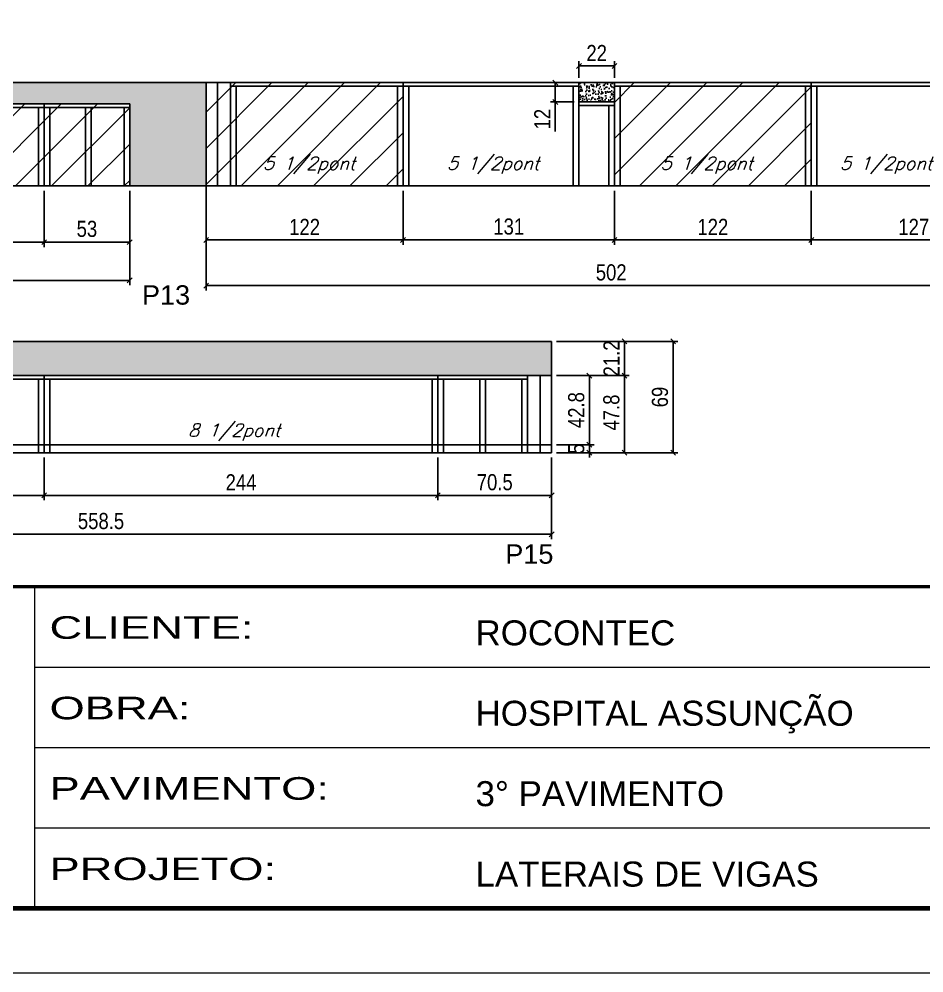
# Model space of a CAD drawing. Extents: x -21493 to -15213, y -12134 to 11887.
# Drawn here: x -19479 to -18918, y 7392 to 7982 of the extents above; entities that cross this region are included whole.
import ezdxf

# ---------------------------------------------------------------- set-up
doc = ezdxf.new("R2010")
doc.units = 0
doc.linetypes.add('CONTINUO', pattern=[0])
doc.linetypes.add('DASHED', pattern=[0.75, 0.5, -0.25])
for name, color, linetype in [('5', 5, 'Continuous'), ('COTA', 241, 'Continuous'), ('Painéis', 200, 'Continuous'), ('Reaproveitamento', 251, 'Continuous'), ('SARR_2.2x7', 40, 'Continuous'), ('SARR_3.5x7', 81, 'Continuous'), ('texto', 7, 'Continuous')]:
    doc.layers.add(name, color=color, linetype=linetype)
doc.layers.add('Folhas', color=255, linetype='Continuous', lineweight=9)
doc.layers.add('SARRAFO DE PRESSAO', color=251, linetype='DASHED', lineweight=9)
doc.styles.add('ARIAL', font='arial.ttf')
doc.styles.add('COTA TECNICA', font='techl___.ttf', dxfattribs={"height": 10})
doc.styles.add('Romans', font='romans.shx')
doc.styles.get("Standard").update_dxf_attribs({"font": 'arial.ttf'})
doc.styles.add('Tecnologia', font='')
doc.styles.get('Tecnologia').set_extended_font_data('Forgotten Futurist')
doc.dimstyles.new('PAINEL', dxfattribs={"dimtxt": 10, "dimasz": 3, "dimexe": 3, "dimexo": 3, "dimgap": 3, "dimtad": 1, "dimdec": 1, "dimzin": 12, "dimdsep": 46, "dimtxsty": 'COTA TECNICA', "dimblk1": 'OBLIQUE', "dimblk2": 'OBLIQUE', "dimsah": 1, "dimcen": 0.9, "dimclrd": 4, "dimclre": 4, "dimclrt": 240, "dimadec": 1, "dimazin": 3, "dimtfac": 1, "dimtdec": 1, "dimtmove": 0, "dimatfit": 3, "dimfxl": 1, "dimtolj": 1, "dimtzin": 12, "dimarcsym": 0})
pattern_1 = [(45, (-160480.614, -18240.302), (-11.2253202, 11.2253202), [])]
pattern_2 = [(45, (-157018.698, -20239.066), (-11.2253202, 11.2253202), [])]

# ---------------------------------------------------------------- blocks, each defined once
blk = doc.blocks.new('_Oblique')
at = {"color": 0, "linetype": 'ByBlock', "lineweight": -2}
blk.add_line((-0.5, -0.5), (0.5, 0.5), dxfattribs=at)
blk = doc.blocks.new('*D1303')
at = {"layer": 'COTA', "color": 4, "linetype": 'ByBlock', "lineweight": -2, "transparency": 16777216}
for p, q in [((-19707.55, 7876.04), (-19707.55, 7817.49)), ((-19410.55, 7876.04), (-19410.55, 7817.49)), ((-19707.55, 7820.49), (-19410.55, 7820.49))]:
    blk.add_line(p, q, dxfattribs=at)
at = {"layer": 'Defpoints', "color": 0, "linetype": 'ByBlock', "transparency": 16777216}
for p in [(-19707.55, 7879.04), (-19410.55, 7879.04), (-19410.55, 7820.49)]:
    blk.add_point(p, dxfattribs=at)
at = {"layer": 'COTA', "color": 4, "linetype": 'ByBlock', "lineweight": -2, "transparency": 16777216, "xscale": 3, "yscale": 3, "zscale": 3, "rotation": 180}
blk.add_blockref('_Oblique', (-19707.55, 7820.49), dxfattribs=at)
at = {"layer": 'COTA', "color": 4, "linetype": 'ByBlock', "lineweight": -2, "transparency": 16777216, "xscale": 3, "yscale": 3, "zscale": 3}
blk.add_blockref('_Oblique', (-19410.55, 7820.49), dxfattribs=at)
at = {"layer": 'COTA', "color": 240, "linetype": 'ByBlock', "transparency": 16777216, "insert": (-19559.05, 7828.59), "char_height": 10, "attachment_point": 5, "style": 'COTA TECNICA'}
blk.add_mtext('\\A1;297', dxfattribs=at)
blk = doc.blocks.new('*D1304')
at = {"layer": 'COTA', "color": 4, "linetype": 'ByBlock', "lineweight": -2, "transparency": 16777216}
for p, q in [((-19132.14, 7946.04), (-19132.14, 7956.33)), ((-19132.14, 7953.33), (-19110.14, 7953.33)), ((-19110.14, 7946.04), (-19110.14, 7956.33))]:
    blk.add_line(p, q, dxfattribs=at)
at = {"layer": 'Defpoints', "color": 0, "linetype": 'ByBlock', "transparency": 16777216}
for p in [(-19110.14, 7953.33), (-19132.14, 7943.04), (-19110.14, 7943.04)]:
    blk.add_point(p, dxfattribs=at)
at = {"layer": 'COTA', "color": 4, "linetype": 'ByBlock', "lineweight": -2, "transparency": 16777216, "xscale": 3, "yscale": 3, "zscale": 3, "rotation": 180}
blk.add_blockref('_Oblique', (-19132.14, 7953.33), dxfattribs=at)
at = {"layer": 'COTA', "color": 4, "linetype": 'ByBlock', "lineweight": -2, "transparency": 16777216, "xscale": 3, "yscale": 3, "zscale": 3}
blk.add_blockref('_Oblique', (-19110.14, 7953.33), dxfattribs=at)
at = {"layer": 'COTA', "color": 240, "linetype": 'ByBlock', "transparency": 16777216, "insert": (-19121.14, 7961.33), "char_height": 10, "attachment_point": 5, "style": 'COTA TECNICA'}
blk.add_mtext('\\A1;22', dxfattribs=at)
blk = doc.blocks.new('*D1305')
at = {"layer": 'COTA', "color": 4, "linetype": 'ByBlock', "lineweight": -2, "transparency": 16777216}
for p, q in [((-19135.14, 7943.04), (-19149.78, 7943.04)), ((-19146.78, 7943.04), (-19146.78, 7931.04)), ((-19135.14, 7931.04), (-19149.78, 7931.04)), ((-19146.78, 7931.04), (-19146.78, 7912.73))]:
    blk.add_line(p, q, dxfattribs=at)
at = {"layer": 'Defpoints', "color": 0, "linetype": 'ByBlock', "transparency": 16777216}
for p in [(-19132.14, 7943.04), (-19146.78, 7931.04), (-19132.14, 7931.04)]:
    blk.add_point(p, dxfattribs=at)
at = {"layer": 'COTA', "color": 4, "linetype": 'ByBlock', "lineweight": -2, "transparency": 16777216, "xscale": 3, "yscale": 3, "zscale": 3}
for p, rotation in [((-19146.78, 7943.04), 90), ((-19146.78, 7931.04), 270)]:
    blk.add_blockref('_Oblique', p, dxfattribs=dict(at, rotation=rotation))
at = {"layer": 'COTA', "color": 240, "linetype": 'ByBlock', "transparency": 16777216, "insert": (-19154.84, 7920.39), "char_height": 10, "attachment_point": 5, "rotation": 90, "style": 'COTA TECNICA'}
blk.add_mtext('\\A1;12', dxfattribs=at)
blk = doc.blocks.new('*D1306')
at = {"layer": 'COTA', "color": 4, "linetype": 'ByBlock', "lineweight": -2, "transparency": 16777216}
for p, q in [((-19463.55, 7876.04), (-19463.55, 7841.15)), ((-19410.55, 7876.04), (-19410.55, 7841.15)), ((-19410.55, 7844.15), (-19463.55, 7844.15))]:
    blk.add_line(p, q, dxfattribs=at)
at = {"layer": 'Defpoints', "color": 0, "linetype": 'ByBlock', "transparency": 16777216}
for p in [(-19463.55, 7879.04), (-19410.55, 7879.04), (-19463.55, 7844.15)]:
    blk.add_point(p, dxfattribs=at)
at = {"layer": 'COTA', "color": 4, "linetype": 'ByBlock', "lineweight": -2, "transparency": 16777216, "xscale": 3, "yscale": 3, "zscale": 3, "rotation": 180}
blk.add_blockref('_Oblique', (-19463.55, 7844.15), dxfattribs=at)
at = {"layer": 'COTA', "color": 4, "linetype": 'ByBlock', "lineweight": -2, "transparency": 16777216, "xscale": 3, "yscale": 3, "zscale": 3}
blk.add_blockref('_Oblique', (-19410.55, 7844.15), dxfattribs=at)
at = {"layer": 'COTA', "color": 240, "linetype": 'ByBlock', "transparency": 16777216, "insert": (-19437.05, 7852.37), "char_height": 10, "attachment_point": 5, "style": 'COTA TECNICA'}
blk.add_mtext('\\A1;53', dxfattribs=at)
blk = doc.blocks.new('*D1307')
at = {"layer": 'COTA', "color": 4, "linetype": 'ByBlock', "lineweight": -2, "transparency": 16777216}
for p, q in [((-19363.14, 7876.04), (-19363.14, 7842.58)), ((-19241.14, 7876.04), (-19241.14, 7842.58)), ((-19241.14, 7845.58), (-19363.14, 7845.58))]:
    blk.add_line(p, q, dxfattribs=at)
at = {"layer": 'Defpoints', "color": 0, "linetype": 'ByBlock', "transparency": 16777216}
for p in [(-19363.14, 7879.04), (-19241.14, 7879.04), (-19363.14, 7845.58)]:
    blk.add_point(p, dxfattribs=at)
at = {"layer": 'COTA', "color": 4, "linetype": 'ByBlock', "lineweight": -2, "transparency": 16777216, "xscale": 3, "yscale": 3, "zscale": 3, "rotation": 180}
blk.add_blockref('_Oblique', (-19363.14, 7845.58), dxfattribs=at)
at = {"layer": 'COTA', "color": 4, "linetype": 'ByBlock', "lineweight": -2, "transparency": 16777216, "xscale": 3, "yscale": 3, "zscale": 3}
blk.add_blockref('_Oblique', (-19241.14, 7845.58), dxfattribs=at)
at = {"layer": 'COTA', "color": 240, "linetype": 'ByBlock', "transparency": 16777216, "insert": (-19302.14, 7853.64), "char_height": 10, "attachment_point": 5, "style": 'COTA TECNICA'}
blk.add_mtext('\\A1;122', dxfattribs=at)
blk = doc.blocks.new('*D1308')
at = {"layer": 'COTA', "color": 4, "linetype": 'ByBlock', "lineweight": -2, "transparency": 16777216}
for p, q in [((-19241.14, 7876.04), (-19241.14, 7842.58)), ((-19110.14, 7876.04), (-19110.14, 7842.58)), ((-19110.14, 7845.58), (-19241.14, 7845.58))]:
    blk.add_line(p, q, dxfattribs=at)
at = {"layer": 'Defpoints', "color": 0, "linetype": 'ByBlock', "transparency": 16777216}
for p in [(-19241.14, 7879.04), (-19110.14, 7879.04), (-19241.14, 7845.58)]:
    blk.add_point(p, dxfattribs=at)
at = {"layer": 'COTA', "color": 4, "linetype": 'ByBlock', "lineweight": -2, "transparency": 16777216, "xscale": 3, "yscale": 3, "zscale": 3, "rotation": 180}
blk.add_blockref('_Oblique', (-19241.14, 7845.58), dxfattribs=at)
at = {"layer": 'COTA', "color": 4, "linetype": 'ByBlock', "lineweight": -2, "transparency": 16777216, "xscale": 3, "yscale": 3, "zscale": 3}
blk.add_blockref('_Oblique', (-19110.14, 7845.58), dxfattribs=at)
at = {"layer": 'COTA', "color": 240, "linetype": 'ByBlock', "transparency": 16777216, "insert": (-19175.64, 7853.8), "char_height": 10, "attachment_point": 5, "style": 'COTA TECNICA'}
blk.add_mtext('\\A1;131', dxfattribs=at)
blk = doc.blocks.new('*D1309')
at = {"layer": 'COTA', "color": 4, "linetype": 'ByBlock', "lineweight": -2, "transparency": 16777216}
for p, q in [((-19110.14, 7876.04), (-19110.14, 7842.58)), ((-18988.14, 7876.04), (-18988.14, 7842.58)), ((-18988.14, 7845.58), (-19110.14, 7845.58))]:
    blk.add_line(p, q, dxfattribs=at)
at = {"layer": 'Defpoints', "color": 0, "linetype": 'ByBlock', "transparency": 16777216}
for p in [(-19110.14, 7879.04), (-18988.14, 7879.04), (-19110.14, 7845.58)]:
    blk.add_point(p, dxfattribs=at)
at = {"layer": 'COTA', "color": 4, "linetype": 'ByBlock', "lineweight": -2, "transparency": 16777216, "xscale": 3, "yscale": 3, "zscale": 3, "rotation": 180}
blk.add_blockref('_Oblique', (-19110.14, 7845.58), dxfattribs=at)
at = {"layer": 'COTA', "color": 4, "linetype": 'ByBlock', "lineweight": -2, "transparency": 16777216, "xscale": 3, "yscale": 3, "zscale": 3}
blk.add_blockref('_Oblique', (-18988.14, 7845.58), dxfattribs=at)
at = {"layer": 'COTA', "color": 240, "linetype": 'ByBlock', "transparency": 16777216, "insert": (-19049.14, 7853.64), "char_height": 10, "attachment_point": 5, "style": 'COTA TECNICA'}
blk.add_mtext('\\A1;122', dxfattribs=at)
blk = doc.blocks.new('*D1310')
at = {"layer": 'COTA', "color": 4, "linetype": 'ByBlock', "lineweight": -2, "transparency": 16777216}
for p, q in [((-18988.14, 7876.04), (-18988.14, 7842.58)), ((-18861.14, 7876.04), (-18861.14, 7842.58)), ((-18861.14, 7845.58), (-18988.14, 7845.58))]:
    blk.add_line(p, q, dxfattribs=at)
at = {"layer": 'Defpoints', "color": 0, "linetype": 'ByBlock', "transparency": 16777216}
for p in [(-18988.14, 7879.04), (-18861.14, 7879.04), (-18988.14, 7845.58)]:
    blk.add_point(p, dxfattribs=at)
at = {"layer": 'COTA', "color": 4, "linetype": 'ByBlock', "lineweight": -2, "transparency": 16777216, "xscale": 3, "yscale": 3, "zscale": 3, "rotation": 180}
blk.add_blockref('_Oblique', (-18988.14, 7845.58), dxfattribs=at)
at = {"layer": 'COTA', "color": 4, "linetype": 'ByBlock', "lineweight": -2, "transparency": 16777216, "xscale": 3, "yscale": 3, "zscale": 3}
blk.add_blockref('_Oblique', (-18861.14, 7845.58), dxfattribs=at)
at = {"layer": 'COTA', "color": 240, "linetype": 'ByBlock', "transparency": 16777216, "insert": (-18924.64, 7853.65), "char_height": 10, "attachment_point": 5, "style": 'COTA TECNICA'}
blk.add_mtext('\\A1;127', dxfattribs=at)
blk = doc.blocks.new('*D1267')
at = {"layer": 'COTA', "color": 4, "lineweight": -2, "transparency": 16777216}
for p, q in [((-19707.55, 7856.04), (-19707.55, 7841.15)), ((-19463.55, 7856.04), (-19463.55, 7841.15)), ((-19707.55, 7844.15), (-19463.55, 7844.15))]:
    blk.add_line(p, q, dxfattribs=at)
at = {"layer": 'Defpoints', "color": 0, "transparency": 16777216}
for p in [(-19707.55, 7859.04), (-19463.55, 7859.04), (-19463.55, 7844.15)]:
    blk.add_point(p, dxfattribs=at)
at = {"layer": 'COTA', "color": 4, "lineweight": -2, "transparency": 16777216, "xscale": 3, "yscale": 3, "zscale": 3, "rotation": 180}
blk.add_blockref('_Oblique', (-19707.55, 7844.15), dxfattribs=at)
at = {"layer": 'COTA', "color": 4, "lineweight": -2, "transparency": 16777216, "xscale": 3, "yscale": 3, "zscale": 3}
blk.add_blockref('_Oblique', (-19463.55, 7844.15), dxfattribs=at)
at = {"layer": 'COTA', "color": 240, "transparency": 16777216, "insert": (-19585.55, 7852.22), "char_height": 10, "attachment_point": 5, "style": 'COTA TECNICA'}
blk.add_mtext('\\A1;244', dxfattribs=at)
blk = doc.blocks.new('*D1535')
at = {"layer": 'COTA', "color": 4, "lineweight": -2, "ltscale": 25, "transparency": 16777216}
for p, q in [((-19707.55, 7710.74), (-19707.55, 7684.33)), ((-19463.55, 7710.74), (-19463.55, 7684.33)), ((-19707.55, 7687.33), (-19463.55, 7687.33))]:
    blk.add_line(p, q, dxfattribs=at)
at = {"layer": 'Defpoints', "color": 0, "ltscale": 25, "transparency": 16777216}
for p in [(-19707.55, 7713.74), (-19463.55, 7713.74), (-19463.55, 7687.33)]:
    blk.add_point(p, dxfattribs=at)
at = {"layer": 'COTA', "color": 4, "lineweight": -2, "ltscale": 25, "transparency": 16777216, "xscale": 3, "yscale": 3, "zscale": 3, "rotation": 180}
blk.add_blockref('_Oblique', (-19707.55, 7687.33), dxfattribs=at)
at = {"layer": 'COTA', "color": 4, "lineweight": -2, "ltscale": 25, "transparency": 16777216, "xscale": 3, "yscale": 3, "zscale": 3}
blk.add_blockref('_Oblique', (-19463.55, 7687.33), dxfattribs=at)
at = {"layer": 'COTA', "color": 240, "ltscale": 25, "transparency": 16777216, "insert": (-19585.55, 7695.4), "char_height": 10, "attachment_point": 5, "style": 'COTA TECNICA'}
blk.add_mtext('\\A1;244', dxfattribs=at)
blk = doc.blocks.new('*D1536')
at = {"layer": 'COTA', "color": 4, "lineweight": -2, "ltscale": 25, "transparency": 16777216}
for p, q in [((-19146.07, 7761.54), (-19100.92, 7761.54)), ((-19103.92, 7713.74), (-19103.92, 7761.54)), ((-19146.07, 7713.74), (-19100.92, 7713.74))]:
    blk.add_line(p, q, dxfattribs=at)
at = {"layer": 'Defpoints', "color": 0, "ltscale": 25, "transparency": 16777216}
for p in [(-19149.07, 7761.54), (-19103.92, 7761.54), (-19149.07, 7713.74)]:
    blk.add_point(p, dxfattribs=at)
at = {"layer": 'COTA', "color": 4, "lineweight": -2, "ltscale": 25, "transparency": 16777216, "xscale": 3, "yscale": 3, "zscale": 3}
for p, rotation in [((-19103.92, 7761.54), 90), ((-19103.92, 7713.74), 270)]:
    blk.add_blockref('_Oblique', p, dxfattribs=dict(at, rotation=rotation))
at = {"layer": 'COTA', "color": 240, "ltscale": 25, "transparency": 16777216, "insert": (-19112.01, 7738.64), "char_height": 10, "attachment_point": 5, "rotation": 90, "style": 'COTA TECNICA'}
blk.add_mtext('\\A1;47.8', dxfattribs=at)
blk = doc.blocks.new('*D1537')
at = {"layer": 'COTA', "color": 4, "lineweight": -2, "ltscale": 25, "transparency": 16777216}
for p, q in [((-19463.55, 7710.74), (-19463.55, 7684.33)), ((-19219.55, 7710.74), (-19219.55, 7684.33)), ((-19463.55, 7687.33), (-19219.55, 7687.33))]:
    blk.add_line(p, q, dxfattribs=at)
at = {"layer": 'Defpoints', "color": 0, "ltscale": 25, "transparency": 16777216}
for p in [(-19463.55, 7713.74), (-19219.55, 7713.74), (-19219.55, 7687.33)]:
    blk.add_point(p, dxfattribs=at)
at = {"layer": 'COTA', "color": 4, "lineweight": -2, "ltscale": 25, "transparency": 16777216, "xscale": 3, "yscale": 3, "zscale": 3, "rotation": 180}
blk.add_blockref('_Oblique', (-19463.55, 7687.33), dxfattribs=at)
at = {"layer": 'COTA', "color": 4, "lineweight": -2, "ltscale": 25, "transparency": 16777216, "xscale": 3, "yscale": 3, "zscale": 3}
blk.add_blockref('_Oblique', (-19219.55, 7687.33), dxfattribs=at)
at = {"layer": 'COTA', "color": 240, "ltscale": 25, "transparency": 16777216, "insert": (-19341.55, 7695.4), "char_height": 10, "attachment_point": 5, "style": 'COTA TECNICA'}
blk.add_mtext('\\A1;244', dxfattribs=at)
blk = doc.blocks.new('*D1538')
at = {"layer": 'COTA', "color": 4, "lineweight": -2, "ltscale": 25, "transparency": 16777216}
for p, q in [((-19707.55, 7710.74), (-19707.55, 7660.24)), ((-19149.07, 7710.74), (-19149.07, 7660.24)), ((-19149.07, 7663.24), (-19707.55, 7663.24))]:
    blk.add_line(p, q, dxfattribs=at)
at = {"layer": 'Defpoints', "color": 0, "ltscale": 25, "transparency": 16777216}
for p in [(-19707.55, 7713.74), (-19149.07, 7713.74), (-19707.55, 7663.24)]:
    blk.add_point(p, dxfattribs=at)
at = {"layer": 'COTA', "color": 4, "lineweight": -2, "ltscale": 25, "transparency": 16777216, "xscale": 3, "yscale": 3, "zscale": 3, "rotation": 180}
blk.add_blockref('_Oblique', (-19707.55, 7663.24), dxfattribs=at)
at = {"layer": 'COTA', "color": 4, "lineweight": -2, "ltscale": 25, "transparency": 16777216, "xscale": 3, "yscale": 3, "zscale": 3}
blk.add_blockref('_Oblique', (-19149.07, 7663.24), dxfattribs=at)
at = {"layer": 'COTA', "color": 240, "ltscale": 25, "transparency": 16777216, "insert": (-19428.31, 7671.38), "char_height": 10, "attachment_point": 5, "style": 'COTA TECNICA'}
blk.add_mtext('\\A1;558.5', dxfattribs=at)
blk = doc.blocks.new('*D1539')
at = {"layer": 'COTA', "color": 4, "lineweight": -2, "ltscale": 25, "transparency": 16777216}
for p, q in [((-19146.07, 7782.74), (-19100.92, 7782.74)), ((-19103.92, 7761.54), (-19103.92, 7782.74)), ((-19146.07, 7761.54), (-19100.92, 7761.54))]:
    blk.add_line(p, q, dxfattribs=at)
at = {"layer": 'Defpoints', "color": 0, "ltscale": 25, "transparency": 16777216}
for p in [(-19149.07, 7782.74), (-19103.92, 7782.74), (-19149.07, 7761.54)]:
    blk.add_point(p, dxfattribs=at)
at = {"layer": 'COTA', "color": 4, "lineweight": -2, "ltscale": 25, "transparency": 16777216, "xscale": 3, "yscale": 3, "zscale": 3}
for p, rotation in [((-19103.92, 7782.74), 90), ((-19103.92, 7761.54), 270)]:
    blk.add_blockref('_Oblique', p, dxfattribs=dict(at, rotation=rotation))
at = {"layer": 'COTA', "color": 240, "ltscale": 25, "transparency": 16777216, "insert": (-19111.97, 7772.14), "char_height": 10, "attachment_point": 5, "rotation": 90, "style": 'COTA TECNICA'}
blk.add_mtext('\\A1;21.2', dxfattribs=at)
blk = doc.blocks.new('*D1540')
at = {"layer": 'COTA', "color": 4, "lineweight": -2, "ltscale": 25, "transparency": 16777216}
for p, q in [((-19146.07, 7782.74), (-19070.76, 7782.74)), ((-19073.76, 7713.74), (-19073.76, 7782.74)), ((-19146.07, 7713.74), (-19070.76, 7713.74))]:
    blk.add_line(p, q, dxfattribs=at)
at = {"layer": 'Defpoints', "color": 0, "ltscale": 25, "transparency": 16777216}
for p in [(-19149.07, 7782.74), (-19073.76, 7782.74), (-19149.07, 7713.74)]:
    blk.add_point(p, dxfattribs=at)
at = {"layer": 'COTA', "color": 4, "lineweight": -2, "ltscale": 25, "transparency": 16777216, "xscale": 3, "yscale": 3, "zscale": 3}
for p, rotation in [((-19073.76, 7782.74), 90), ((-19073.76, 7713.74), 270)]:
    blk.add_blockref('_Oblique', p, dxfattribs=dict(at, rotation=rotation))
at = {"layer": 'COTA', "color": 240, "ltscale": 25, "transparency": 16777216, "insert": (-19081.9, 7748.24), "char_height": 10, "attachment_point": 5, "rotation": 90, "style": 'COTA TECNICA'}
blk.add_mtext('\\A1;69', dxfattribs=at)
blk = doc.blocks.new('*D1541')
at = {"layer": 'COTA', "color": 4, "lineweight": -2, "ltscale": 25, "transparency": 16777216}
for p, q in [((-19146.07, 7718.74), (-19122.66, 7718.74)), ((-19125.66, 7718.74), (-19125.66, 7721.74)), ((-19125.66, 7713.74), (-19125.66, 7718.74)), ((-19146.07, 7713.74), (-19122.66, 7713.74)), ((-19125.66, 7713.74), (-19125.66, 7710.74))]:
    blk.add_line(p, q, dxfattribs=at)
at = {"layer": 'Defpoints', "color": 0, "ltscale": 25, "transparency": 16777216}
for p in [(-19149.07, 7718.74), (-19125.66, 7718.74), (-19149.07, 7713.74)]:
    blk.add_point(p, dxfattribs=at)
at = {"layer": 'COTA', "color": 4, "lineweight": -2, "ltscale": 25, "transparency": 16777216, "xscale": 3, "yscale": 3, "zscale": 3}
for p, rotation in [((-19125.66, 7718.74), 270), ((-19125.66, 7713.74), 90)]:
    blk.add_blockref('_Oblique', p, dxfattribs=dict(at, rotation=rotation))
at = {"layer": 'COTA', "color": 240, "ltscale": 25, "transparency": 16777216, "insert": (-19133.77, 7716.24), "char_height": 10, "attachment_point": 5, "rotation": 90, "style": 'COTA TECNICA'}
blk.add_mtext('\\A1;5', dxfattribs=at)
blk = doc.blocks.new('*D1542')
at = {"layer": 'COTA', "color": 4, "lineweight": -2, "ltscale": 25, "transparency": 16777216}
for p, q in [((-19146.07, 7761.54), (-19122.66, 7761.54)), ((-19125.66, 7718.74), (-19125.66, 7761.54)), ((-19146.07, 7718.74), (-19122.66, 7718.74))]:
    blk.add_line(p, q, dxfattribs=at)
at = {"layer": 'Defpoints', "color": 0, "ltscale": 25, "transparency": 16777216}
for p in [(-19149.07, 7761.54), (-19125.66, 7761.54), (-19149.07, 7718.74)]:
    blk.add_point(p, dxfattribs=at)
at = {"layer": 'COTA', "color": 4, "lineweight": -2, "ltscale": 25, "transparency": 16777216, "xscale": 3, "yscale": 3, "zscale": 3}
for p, rotation in [((-19125.66, 7761.54), 90), ((-19125.66, 7718.74), 270)]:
    blk.add_blockref('_Oblique', p, dxfattribs=dict(at, rotation=rotation))
at = {"layer": 'COTA', "color": 240, "ltscale": 25, "transparency": 16777216, "insert": (-19133.76, 7740.14), "char_height": 10, "attachment_point": 5, "rotation": 90, "style": 'COTA TECNICA'}
blk.add_mtext('\\A1;42.8', dxfattribs=at)
blk = doc.blocks.new('*D1603')
at = {"layer": 'COTA', "color": 4, "lineweight": -2, "ltscale": 25, "transparency": 16777216}
for p, q in [((-19219.55, 7710.74), (-19219.55, 7684.33)), ((-19149.07, 7710.74), (-19149.07, 7684.33)), ((-19219.55, 7687.33), (-19149.07, 7687.33))]:
    blk.add_line(p, q, dxfattribs=at)
at = {"layer": 'Defpoints', "color": 0, "ltscale": 25, "transparency": 16777216}
for p in [(-19219.55, 7713.74), (-19149.07, 7713.74), (-19149.07, 7687.33)]:
    blk.add_point(p, dxfattribs=at)
at = {"layer": 'COTA', "color": 4, "lineweight": -2, "ltscale": 25, "transparency": 16777216, "xscale": 3, "yscale": 3, "zscale": 3, "rotation": 180}
blk.add_blockref('_Oblique', (-19219.55, 7687.33), dxfattribs=at)
at = {"layer": 'COTA', "color": 4, "lineweight": -2, "ltscale": 25, "transparency": 16777216, "xscale": 3, "yscale": 3, "zscale": 3}
blk.add_blockref('_Oblique', (-19149.07, 7687.33), dxfattribs=at)
at = {"layer": 'COTA', "color": 240, "ltscale": 25, "transparency": 16777216, "insert": (-19184.31, 7695.44), "char_height": 10, "attachment_point": 5, "style": 'COTA TECNICA'}
blk.add_mtext('\\A1;70.5', dxfattribs=at)
blk = doc.blocks.new('*D1585')
at = {"layer": 'COTA', "color": 4, "lineweight": -2, "ltscale": 25, "transparency": 16777216}
for p, q in [((-19363.14, 7908.04), (-19363.14, 7814.29)), ((-18861.14, 7902.04), (-18861.14, 7814.29)), ((-19363.14, 7817.29), (-18861.14, 7817.29))]:
    blk.add_line(p, q, dxfattribs=at)
at = {"layer": 'Defpoints', "color": 0, "ltscale": 25, "transparency": 16777216}
for p in [(-19363.14, 7911.04), (-18861.14, 7905.04), (-18861.14, 7817.29)]:
    blk.add_point(p, dxfattribs=at)
at = {"layer": 'COTA', "color": 4, "lineweight": -2, "ltscale": 25, "transparency": 16777216, "xscale": 3, "yscale": 3, "zscale": 3, "rotation": 180}
blk.add_blockref('_Oblique', (-19363.14, 7817.29), dxfattribs=at)
at = {"layer": 'COTA', "color": 4, "lineweight": -2, "ltscale": 25, "transparency": 16777216, "xscale": 3, "yscale": 3, "zscale": 3}
blk.add_blockref('_Oblique', (-18861.14, 7817.29), dxfattribs=at)
at = {"layer": 'COTA', "color": 240, "ltscale": 25, "transparency": 16777216, "insert": (-19112.14, 7825.4), "char_height": 10, "attachment_point": 5, "style": 'COTA TECNICA'}
blk.add_mtext('\\A1;502', dxfattribs=at)
blk = doc.blocks.new('9999999999')
at = {"color": 30, "linetype": 'CONTINUO'}
for p, q in [((98564.56, 34230.21), (98564.56, 34429.45)), ((98564.56, 34379.64), (99583.98, 34379.64)), ((98564.56, 34329.83), (99487.98, 34329.83)), ((98564.56, 34280.02), (99487.98, 34280.02))]:
    blk.add_line(p, q, dxfattribs=at)
at = {"color": 30, "linetype": 'CONTINUO', "const_width": 2}
blk.add_lwpolyline([(99583.98, 34230.21), (99583.98, 34414.45, 0.414214), (99568.98, 34429.45), (98228.98, 34429.45, 0.414214), (98213.98, 34414.45), (98213.98, 34245.21, 0.414214), (98228.98, 34230.21), (99583.98, 34230.21)], format="xyb", dxfattribs=at)
at = {"layer": 'Folhas'}
blk.add_lwpolyline([(98138.98, 34190.21), (99623.98, 34190.21), (99623.98, 35240.21), (98138.98, 35240.21)], close=True, dxfattribs=at)
at = {"layer": 'Folhas', "color": 30, "const_width": 3}
blk.add_lwpolyline([(98213.98, 34230.21), (99583.98, 34230.21), (99583.98, 35200.21), (98213.98, 35200.21)], close=True, dxfattribs=at)
at = {"color": 7, "linetype": 'Continuous', "ltscale": 5, "style": 'ARIAL'}
for s, height, p in [('ROCONTEC', 15.483, (98837.68, 34393.13)), ('HOSPITAL ASSUNÇÃO', 15.4829, (98837.68, 34343.32)), ('3° PAVIMENTO', 15.4829, (98837.68, 34293.51)), ('LATERAIS DE VIGAS', 15.4829, (98837.68, 34243.7))]:
    blk.add_text(s, height=height, dxfattribs=at).set_placement(p)
at = {"layer": 'Folhas', "color": 7, "style": 'Tecnologia', "width": 1.5}
for s, p in [('CLIENTE:', (98573.65, 34397.17)), ('OBRA:', (98573.65, 34347.31)), ('PAVIMENTO:', (98573.65, 34297.5)), ('PROJETO:', (98573.65, 34247.69))]:
    blk.add_text(s, height=14, dxfattribs=at).set_placement(p)

msp = doc.modelspace()

# ---------------------------------------------------------------- hatches: boundary and pattern name
at = {"layer": 'COTA', "linetype": 'ByBlock'}
h = msp.add_hatch(dxfattribs=at)
h.set_pattern_fill('AR-CONC', color=256, scale=0.03)
h.set_pattern_definition([(50, (-160449.515, -25116.459), (5.46554007, -0.47817257), [0.5715, -6.2865]), (355, (-160449.515, -25116.459), (-1.05730264, 5.73170536), [0.4572, -5.02921753]), (100.4514447, (-160449.0595, -25116.499), (4.40823741, 5.25353256), [0.48570026, -5.34270734]), (46.1842, (-160449.515, -25114.935), (8.13237123, -1.26126984), [0.85725, -9.42975]), (96.6355576, (-160448.837, -25115.04), (7.122124, 7.42278374), [0.7285507, -8.01406824]), (351.184151, (-160449.515, -25114.935), (7.122124, 7.42278374), [0.685799, -7.54379196]), (21, (-160448.753, -25115.316), (4.54843174, -3.06795595), [0.5715, -6.2865]), (326, (-160448.753, -25115.316), (1.85406085, 5.52563898), [0.4572, -5.0292]), (71.451445, (-160448.374, -25115.572), (6.40249258, 2.45768307), [0.48570026, -5.34269813]), (37.5, (-160449.515, -25116.4592), (0.092658098, 2.536651166), [0, -4.96824, 0, -5.1054, 0, -5.04825]), (7.5, (-160449.515, -25116.4592), (2.004589875, 3.005417245), [0, -2.91084, 0, -4.85394, 0, -1.92405]), (327.5, (-160451.2142, -25116.4592), (4.067717855, -0.17186232), [0, -1.905, 0, -5.9436, 0, -7.8867]), (317.5, (-160451.9762, -25116.4592), (4.44387544, 0.76279473), [0, -2.4765, 0, -3.94716, 0, -5.6007])])
h.paths.add_polyline_path([(-19410.55, 7879.04), (-19383.55, 7879.04), (-19363.14, 7879.04), (-19363.14, 7943.04), (-19707.55, 7943.04), (-19707.55, 7929.84), (-19410.55, 7929.84)])
at = {"layer": 'COTA', "ltscale": 25}
h = msp.add_hatch(dxfattribs=at)
h.set_pattern_fill('AR-CONC', color=256, scale=0.03)
h.set_pattern_definition([(50, (-157018.6976, -20239.0658), (5.46554007, -0.47817257), [0.5715, -6.2865]), (355, (-157018.6976, -20239.066), (-1.05730264, 5.73170536), [0.4572, -5.02921753]), (100.4514447, (-157018.242, -20239.1056), (4.40823741, 5.25353256), [0.48570026, -5.34270734]), (46.1842, (-157018.6976, -20237.542), (8.13237123, -1.26126984), [0.85725, -9.42975]), (96.6355576, (-157018.02, -20237.647), (7.122124, 7.42278374), [0.7285507, -8.01406824]), (351.184151, (-157018.698, -20237.542), (7.122124, 7.42278374), [0.685799, -7.54379196]), (21, (-157017.9356, -20237.9228), (4.54843174, -3.06795595), [0.5715, -6.2865]), (326, (-157017.9356, -20237.923), (1.85406085, 5.52563898), [0.4572, -5.0292]), (71.451445, (-157017.5566, -20238.1784), (6.40249258, 2.45768307), [0.48570026, -5.34269813]), (37.5, (-157018.6976, -20239.0658), (0.092658098, 2.536651166), [0, -4.96824, 0, -5.1054, 0, -5.04825]), (7.5, (-157018.6976, -20239.0658), (2.004589875, 3.005417245), [0, -2.91084, 0, -4.85394, 0, -1.92405]), (327.5, (-157020.3969, -20239.0658), (4.067717855, -0.17186232), [0, -1.905, 0, -5.9436, 0, -7.8867]), (317.5, (-157021.159, -20239.0658), (4.44387544, 0.76279473), [0, -2.4765, 0, -3.94716, 0, -5.6007])])
h.paths.add_polyline_path([(-19110.14, 7931.04), (-19110.14, 7943.04), (-19132.14, 7943.04), (-19132.14, 7931.04)])
at = {"layer": 'COTA', "linetype": 'ByBlock'}
h = msp.add_hatch(dxfattribs=at)
h.set_pattern_fill('AR-CONC', color=256, scale=0.03)
h.set_pattern_definition([(50, (-161088.125, -23827.6454), (5.46554007, -0.47817257), [0.5715, -6.2865]), (355, (-161088.125, -23827.6454), (-1.05730264, 5.73170536), [0.4572, -5.02921753]), (100.4514447, (-161087.6696, -23827.685), (4.40823741, 5.25353256), [0.48570026, -5.34270734]), (46.1842, (-161088.125, -23826.1214), (8.13237123, -1.26126984), [0.85725, -9.42975]), (96.6355576, (-161087.447, -23826.2265), (7.122124, 7.42278374), [0.7285507, -8.01406824]), (351.184151, (-161088.125, -23826.121), (7.122124, 7.42278374), [0.685799, -7.54379196]), (21, (-161087.363, -23826.5024), (4.54843174, -3.06795595), [0.5715, -6.2865]), (326, (-161087.363, -23826.5024), (1.85406085, 5.52563898), [0.4572, -5.0292]), (71.451445, (-161086.984, -23826.758), (6.40249258, 2.45768307), [0.48570026, -5.34269813]), (37.5, (-161088.125, -23827.6454), (0.092658098, 2.536651166), [0, -4.96824, 0, -5.1054, 0, -5.04825]), (7.5, (-161088.125, -23827.6454), (2.004589875, 3.005417245), [0, -2.91084, 0, -4.85394, 0, -1.92405]), (327.5, (-161089.8243, -23827.6454), (4.067717855, -0.17186232), [0, -1.905, 0, -5.9436, 0, -7.8867]), (317.5, (-161090.5863, -23827.6454), (4.44387544, 0.76279473), [0, -2.4765, 0, -3.94716, 0, -5.6007])])
h.paths.add_polyline_path([(-19149.07, 7761.54), (-19149.07, 7782.74), (-19707.55, 7782.74), (-19707.55, 7761.54)])
at = {"layer": 'Reaproveitamento', "ltscale": 25}
h = msp.add_hatch(dxfattribs=at)
h.set_pattern_fill('ANSI31', color=256, scale=5)
h.set_pattern_definition(pattern_2)
h.paths.add_polyline_path([(-19363.14, 7943.04), (-19363.08, 7879.04), (-19241.14, 7879.04), (-19241.14, 7943.04)])
h.paths.add_polyline_path([(-19335.74, 7883.77), (-19268.12, 7883.77), (-19262.62, 7899.74), (-19330.24, 7899.74)], flags=24)
h = msp.add_hatch(dxfattribs=at)
h.set_pattern_fill('ANSI31', color=256, scale=5)
h.set_pattern_definition(pattern_2)
h.paths.add_polyline_path([(-18988.14, 7943.04), (-19110.14, 7943.04), (-19110.14, 7931.04), (-19110.14, 7879.04), (-18988.14, 7879.04)])
h.paths.add_polyline_path([(-19025.1, 7898.79), (-18957.48, 7898.79), (-18951.98, 7914.76), (-19019.6, 7914.76)], flags=9)
h = msp.add_hatch(dxfattribs=at)
h.set_pattern_fill('ANSI31', color=256, scale=5)
h.set_pattern_definition(pattern_1)
h.paths.add_polyline_path([(-19463.55, 7929.84), (-19707.55, 7929.84), (-19707.55, 7879.04), (-19463.55, 7879.04)])
h.paths.add_polyline_path([(-19625.85, 7890.89), (-19551.76, 7890.89), (-19546.26, 7906.86), (-19620.35, 7906.86)], flags=24)
h = msp.add_hatch(dxfattribs=at)
h.set_pattern_fill('ANSI31', color=256, scale=5)
h.set_pattern_definition(pattern_1)
h.paths.add_polyline_path([(-19410.55, 7929.84), (-19463.55, 7929.84), (-19463.55, 7879.04), (-19410.55, 7879.04)])

# ---------------------------------------------------------------- linework, layer by layer
at = {"layer": 'COTA', "linetype": 'ByBlock'}
for p, q in [((-19363.14, 7943.04), (-19707.55, 7943.04)), ((-19363.08, 7879.04), (-19363.14, 7943.04)), ((-19132.14, 7943.04), (-19110.14, 7943.04)), ((-19410.55, 7879.04), (-19363.08, 7879.04)), ((-19707.55, 7782.74), (-19149.07, 7782.74)), ((-19149.07, 7761.54), (-19149.07, 7782.74))]:
    msp.add_line(p, q, dxfattribs=at)
at = {"layer": 'Painéis', "linetype": 'ByBlock'}
for p, q in [((-19363.14, 7943.04), (-19363.14, 7879.04)), ((-19132.14, 7943.04), (-19363.14, 7943.04)), ((-19241.14, 7943.04), (-19241.14, 7879.04)), ((-19132.14, 7943.04), (-19132.14, 7931.04)), ((-19110.14, 7943.04), (-19110.14, 7931.04)), ((-18883.14, 7943.04), (-19110.14, 7943.04)), ((-18988.14, 7943.04), (-18988.14, 7879.04)), ((-19410.55, 7929.84), (-19707.55, 7929.84)), ((-19463.55, 7929.84), (-19463.55, 7879.04)), ((-19410.55, 7879.04), (-19410.55, 7929.84)), ((-19132.14, 7931.04), (-19110.14, 7931.04)), ((-19110.14, 7931.04), (-19110.14, 7879.04)), ((-19707.55, 7879.04), (-19463.55, 7879.04)), ((-19463.55, 7879.04), (-19410.55, 7879.04)), ((-19363.14, 7879.04), (-19110.14, 7879.04)), ((-19110.14, 7879.04), (-18861.14, 7879.04))]:
    msp.add_line(p, q, dxfattribs=at)
at = {"layer": 'Painéis'}
for p, q in [((-19707.55, 7761.54), (-19149.07, 7761.54)), ((-19707.55, 7718.74), (-19149.07, 7718.74)), ((-19707.55, 7713.74), (-19149.07, 7713.74))]:
    msp.add_line(p, q, dxfattribs=at)
at = {"layer": 'Painéis', "ltscale": 25}
for p, q in [((-19463.55, 7713.74), (-19463.55, 7761.54)), ((-19219.55, 7713.74), (-19219.55, 7761.54)), ((-19149.07, 7713.74), (-19149.07, 7761.54))]:
    msp.add_line(p, q, dxfattribs=at)
at = {"layer": 'SARR_2.2x7', "linetype": 'Continuous'}
for p, q in [((-19356.14, 7943.04), (-19356.14, 7879.04)), ((-19241.14, 7940.84), (-19348.14, 7940.84)), ((-19132.14, 7940.84), (-19241.14, 7940.84)), ((-18988.14, 7940.84), (-19110.14, 7940.84)), ((-18894.14, 7940.84), (-18988.14, 7940.84)), ((-19463.55, 7927.64), (-19692.55, 7927.64)), ((-19410.55, 7927.64), (-19463.55, 7927.64)), ((-19110.14, 7928.84), (-19132.14, 7928.84)), ((-19692.55, 7759.34), (-19463.55, 7759.34)), ((-19463.55, 7759.34), (-19219.55, 7759.34)), ((-19219.55, 7759.34), (-19164.07, 7759.34)), ((-19156.07, 7713.74), (-19156.07, 7761.54))]:
    msp.add_line(p, q, dxfattribs=at)
at = {"layer": 'SARR_3.5x7'}
for p, q in [((-19348.14, 7943.04), (-19348.14, 7879.04)), ((-19344.64, 7940.84), (-19344.64, 7879.04)), ((-19244.64, 7940.84), (-19244.64, 7879.04)), ((-19237.64, 7940.84), (-19237.64, 7879.04)), ((-19135.64, 7940.84), (-19135.64, 7879.04)), ((-19106.64, 7940.84), (-19106.64, 7879.04)), ((-18991.64, 7940.84), (-18991.64, 7879.04)), ((-18984.64, 7940.84), (-18984.64, 7879.04)), ((-19132.14, 7931.04), (-19132.14, 7879.04)), ((-19467.05, 7927.64), (-19467.05, 7879.04)), ((-19460.05, 7927.64), (-19460.05, 7879.04)), ((-19437.9, 7927.64), (-19437.9, 7879.04)), ((-19434.4, 7927.64), (-19434.4, 7879.04)), ((-19414.05, 7927.64), (-19414.05, 7879.04)), ((-19113.64, 7928.84), (-19113.64, 7879.04)), ((-19467.05, 7759.34), (-19467.05, 7713.74)), ((-19460.02, 7759.34), (-19460.02, 7713.74)), ((-19223.05, 7759.34), (-19223.05, 7713.74)), ((-19216.02, 7759.34), (-19216.02, 7713.74)), ((-19193.56, 7713.74), (-19193.56, 7759.34)), ((-19190.06, 7713.74), (-19190.06, 7759.34)), ((-19167.57, 7713.74), (-19167.57, 7759.34)), ((-19164.07, 7713.74), (-19164.07, 7761.54))]:
    msp.add_line(p, q, dxfattribs=at)

# ---------------------------------------------------------------- block references
at = {"layer": 'SARRAFO DE PRESSAO', "color": 6, "linetype": 'ByBlock'}
msp.add_blockref('9999999999', (-118033.89, -26798.7), dxfattribs=at)

# ---------------------------------------------------------------- texts
at = {"layer": '5', "linetype": 'Continuous'}
for s, p in [('P13', (-19402.93, 7805.5)), ('P15', (-19177.78, 7644.98))]:
    msp.add_text(s, height=12, rotation=0.00004, dxfattribs=at).set_placement(p)
at = {"layer": 'texto', "color": 2, "char_height": 8, "attachment_point": 5, "style": 'Romans'}
for s, insert in [('{\\Q19;\\C256;5 1/2pont}', (-19299.37, 7891.76)), ('{\\Q19;\\C256;5 1/2pont}', (-19185.37, 7891.76)), ('{\\Q19;\\C256;5 1/2pont}', (-19053.01, 7891.76)), ('{\\Q19;\\C256;5 1/2pont}', (-18941.8, 7891.76)), ('{\\Q19;\\C256;8 1/2pont}', (-19345.81, 7726.39))]:
    msp.add_mtext(s, dxfattribs=dict(at, insert=insert))

# ---------------------------------------------------------------- dimensions: what is measured, and where the dimension line sits
at = {"layer": 'COTA', "linetype": 'ByBlock'}
for base, p1, p2, picture, middle in [((-19110.14, 7953.33), (-19132.14, 7943.04), (-19110.14, 7943.04), '*D1304', (-19121.14, 7961.33)), ((-19410.55, 7820.49), (-19707.55, 7879.04), (-19410.55, 7879.04), '*D1303', (-19559.05, 7828.59)), ((-19463.55, 7844.15), (-19410.55, 7879.04), (-19463.55, 7879.04), '*D1306', (-19437.05, 7852.37)), ((-19363.14, 7845.58), (-19241.14, 7879.04), (-19363.14, 7879.04), '*D1307', (-19302.14, 7853.64)), ((-19241.14, 7845.58), (-19110.14, 7879.04), (-19241.14, 7879.04), '*D1308', (-19175.64, 7853.8)), ((-19110.14, 7845.58), (-18988.14, 7879.04), (-19110.14, 7879.04), '*D1309', (-19049.14, 7853.64)), ((-18988.14, 7845.58), (-18861.14, 7879.04), (-18988.14, 7879.04), '*D1310', (-18924.64, 7853.65))]:
    dim = msp.add_linear_dim(base=base, p1=p1, p2=p2, dimstyle='PAINEL', dxfattribs=at)
    dim.commit()
    dim.dimension.update_dxf_attribs({"geometry": picture, "text_midpoint": middle})
dim = msp.add_linear_dim(base=(-19146.78, 7931.04), p1=(-19132.14, 7943.04), p2=(-19132.14, 7931.04), angle=90, dimstyle='PAINEL', dxfattribs=at)
dim.commit()
dim.dimension.update_dxf_attribs({"geometry": '*D1305', "text_midpoint": (-19154.84, 7920.39)})
at = {"layer": 'COTA', "ltscale": 25}
for base, p1, p2, picture, middle in [((-18861.14, 7817.29), (-19363.14, 7911.04), (-18861.14, 7905.04), '*D1585', (-19112.14, 7825.4)), ((-19707.55, 7663.24), (-19149.07, 7713.74), (-19707.55, 7713.74), '*D1538', (-19428.31, 7671.38)), ((-19219.55, 7687.33), (-19463.55, 7713.74), (-19219.55, 7713.74), '*D1537', (-19341.55, 7695.4)), ((-19149.07, 7687.33), (-19219.55, 7713.74), (-19149.07, 7713.74), '*D1603', (-19184.31, 7695.44))]:
    dim = msp.add_linear_dim(base=base, p1=p1, p2=p2, dimstyle='PAINEL', dxfattribs=at)
    dim.commit()
    dim.dimension.update_dxf_attribs({"geometry": picture, "text_midpoint": middle})
at = {"layer": 'COTA'}
dim = msp.add_linear_dim(base=(-19463.55, 7844.15), p1=(-19707.55, 7859.04), p2=(-19463.55, 7859.04), dimstyle='PAINEL', dxfattribs=at)
dim.commit()
dim.dimension.update_dxf_attribs({"geometry": '*D1267', "text_midpoint": (-19585.55, 7852.22)})
at = {"layer": 'COTA', "ltscale": 25}
for base, p1, p2, picture, middle in [((-19103.92, 7782.74), (-19149.07, 7761.54), (-19149.07, 7782.74), '*D1539', (-19103.92, 7772.14)), ((-19103.92, 7761.54), (-19149.07, 7713.74), (-19149.07, 7761.54), '*D1536', (-19103.92, 7738.64)), ((-19125.66, 7718.74), (-19149.07, 7713.74), (-19149.07, 7718.74), '*D1541', (-19125.66, 7716.24))]:
    dim = msp.add_linear_dim(base=base, p1=p1, p2=p2, angle=90, dimstyle='PAINEL', dxfattribs=at)
    dim.commit()
    dim.dimension.update_dxf_attribs({"geometry": picture, "text_midpoint": middle, "dimtype": 160})
dim = msp.add_linear_dim(base=(-19073.76, 7782.74), p1=(-19149.07, 7713.74), p2=(-19149.07, 7782.74), angle=90, dimstyle='PAINEL', dxfattribs=at)
dim.commit()
dim.dimension.update_dxf_attribs({"geometry": '*D1540', "text_midpoint": (-19081.9, 7748.24)})
dim = msp.add_linear_dim(base=(-19125.66, 7761.54), p1=(-19149.07, 7718.74), p2=(-19149.07, 7761.54), angle=90, dimstyle='PAINEL', override={"dimtmove": 1}, dxfattribs=at)
dim.commit()
dim.dimension.update_dxf_attribs({"geometry": '*D1542', "text_midpoint": (-19133.76, 7740.14)})
dim = msp.add_linear_dim(base=(-19463.55, 7687.33), p1=(-19707.55, 7713.74), p2=(-19463.55, 7713.74), dimstyle='PAINEL', dxfattribs=at)
dim.commit()
dim.dimension.update_dxf_attribs({"geometry": '*D1535', "text_midpoint": (-19585.55, 7687.33), "dimtype": 160})

doc.saveas('drawing.dxf')
